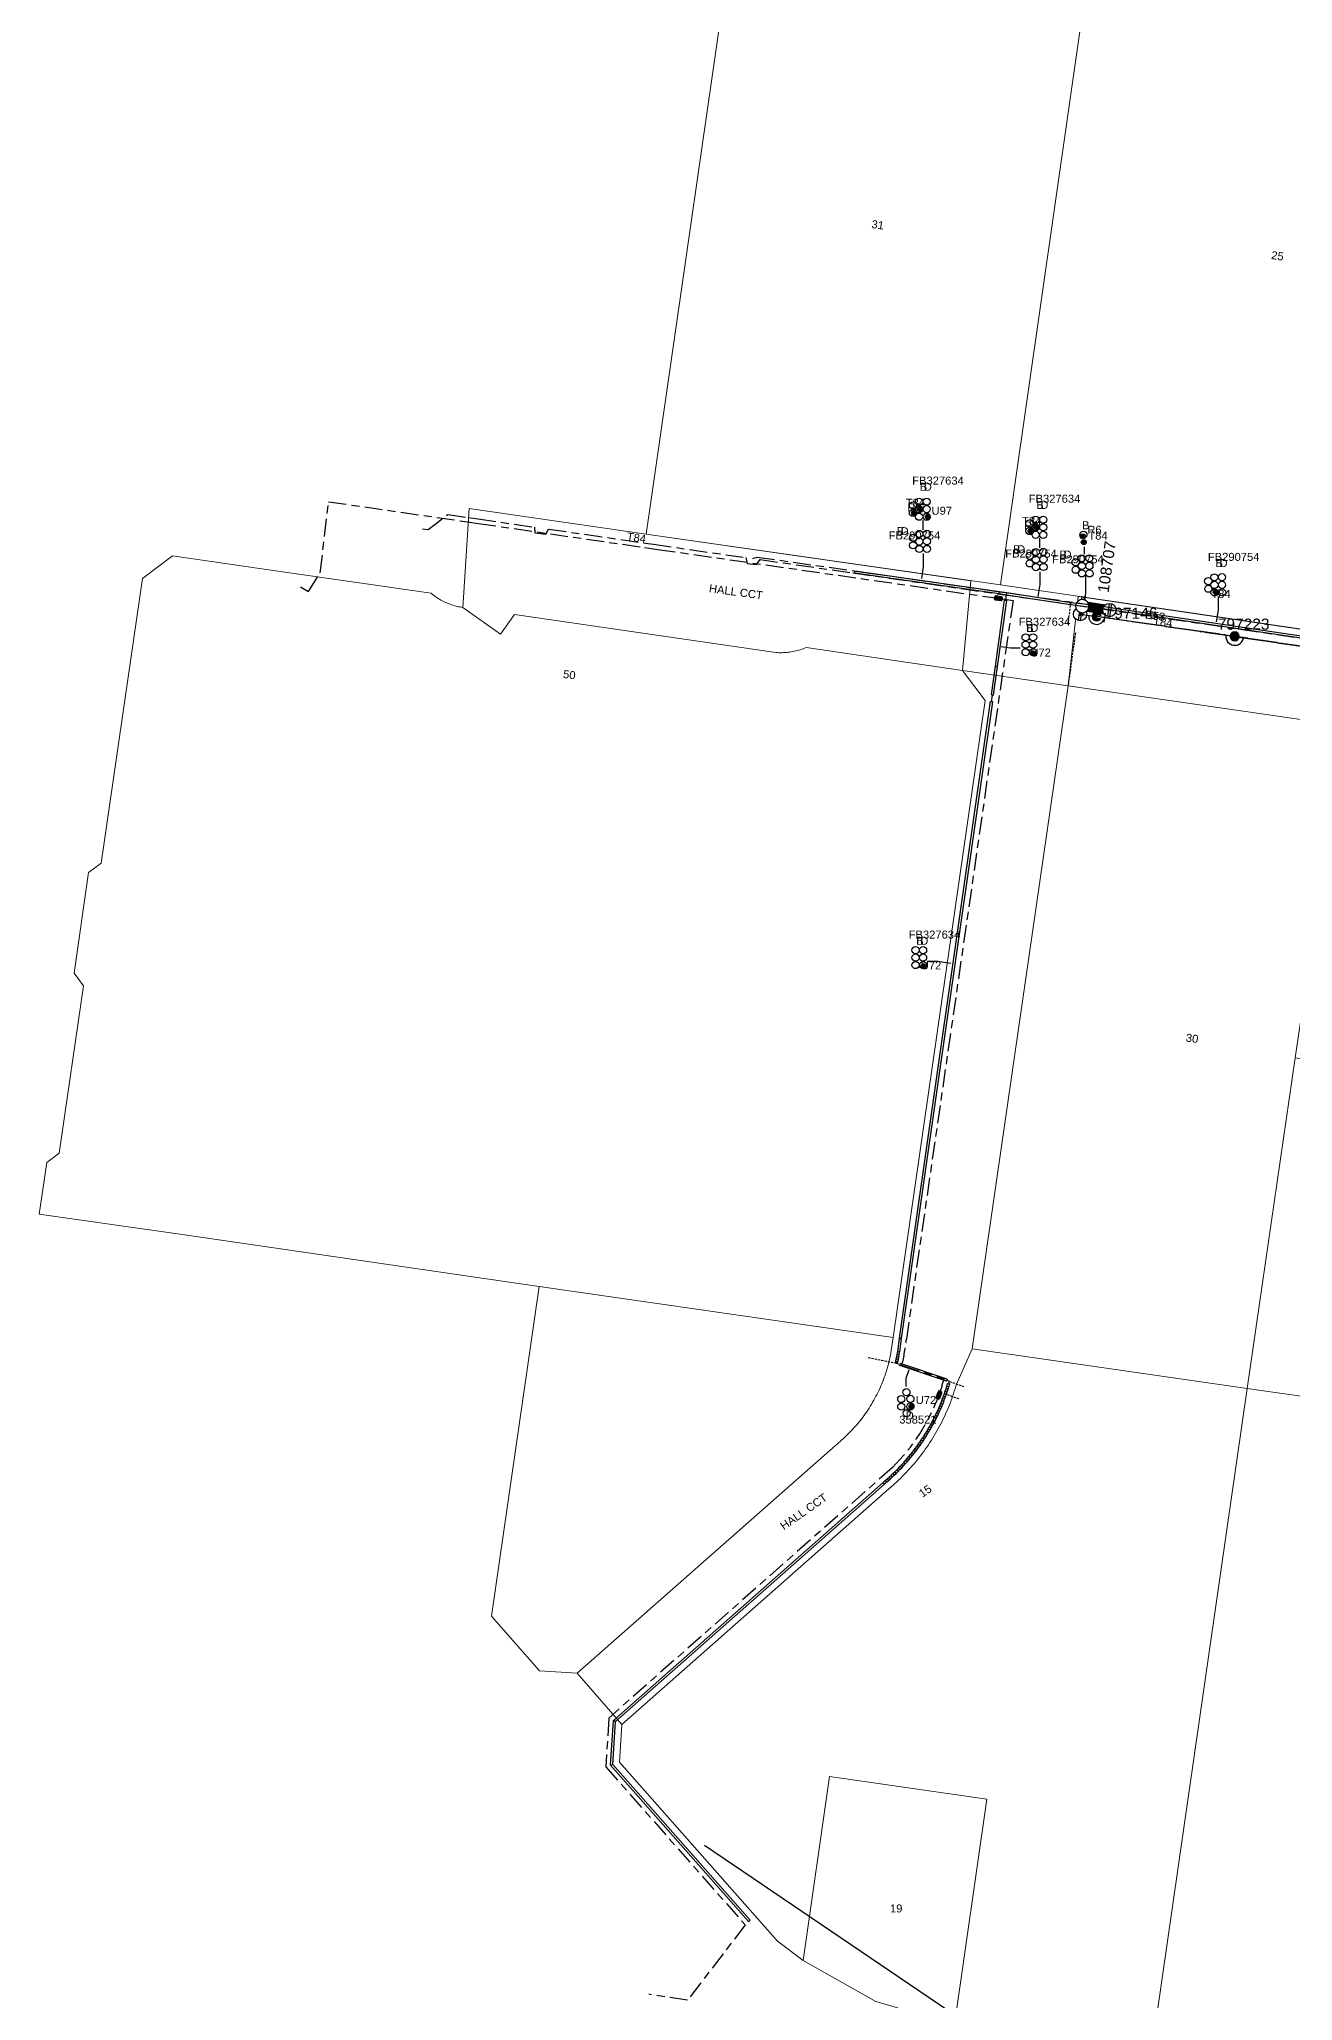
# Model space of a CAD drawing. Header units: metres. Extents: x 300929 to 302396, y 6244220 to 6246836.
# Drawn here: x 301010.7 to 301292.7, y 6244573.6 to 6245014.8 of the extents above; entities that cross this region are included whole.
import ezdxf
from ezdxf.enums import TextEntityAlignment as Align

# ---------------------------------------------------------------- set-up
doc = ezdxf.new("R2010")
doc.units = ezdxf.units.M
for name, pattern in [('Cable Exist OH', [1, 1, 0]), ('Cable Exist UG', [8.2, 4, -1.2, 1.8, -1.2]), ('Dash', [5, 3, -2]), ('DASHED', [0.75, 0.5, -0.25])]:
    doc.linetypes.add(name, pattern=pattern)
doc.layers.get('0').update_dxf_attribs({"color": 6})
for name, color, linetype, lineweight in [('Cadastre Developer_SP_EXT', 7, 'Continuous', 5), ('Cadastre Land Parcels_SP_EXT', 7, 'Continuous', 5), ('Cadastre Roads_SP_EXT', 7, 'Continuous', 5)]:
    doc.layers.add(name, color=color, linetype=linetype, lineweight=lineweight)
for name, color, linetype in [('Duct_SP_EXT', 7, 'Continuous'), ('Equip_HV_EXT', 7, 'Continuous'), ('Equip_LV_EXT', 7, 'Continuous'), ('Mains_HV_EXT', 7, 'Continuous'), ('Mains_LV_EXT', 7, 'Continuous'), ('Mains_SL_EXT', 7, 'Continuous'), ('Services_SP_EXT', 7, 'Continuous'), ('SupportsOH_SP_TR_HV_LV_SL_EXT', 7, 'Continuous'), ('SupportsUG_SP_LV_EXT', 7, 'Continuous'), ('Trench_SP_EXT', 7, 'Continuous')]:
    doc.layers.add(name, color=color, linetype=linetype)
doc.layers.add('UNKNOWN_FEATURES', color=1, linetype='DASHED', plot=False)
doc.styles.add('iecARIAL', font='arial.ttf', dxfattribs={"height": 2})
doc.styles.add('POLE_LABEL', font='arial.ttf')
doc.styles.get("Standard").update_dxf_attribs({"font": 'arial.ttf'})

# ---------------------------------------------------------------- blocks, each defined once
blk = doc.blocks.new('PILLAR_EXT')
blk.add_hatch(color=256).paths.add_polyline_path([(-2.475, 0.99), (-2.475, -0.99), (2.475, -0.99), (2.475, 0.99)])
blk.add_lwpolyline([(-2.475, -0.99), (2.475, -0.99), (2.475, 0.99), (-2.475, 0.99)], close=True)
at = {"style": 'iecARIAL', "flags": 8}
blk.add_attdef('ASSET_NUM', (1.5, 3.5), '', height=2.5, dxfattribs=at)
for tag, p, flags in [('OWNED_BY', (0, -0.2), 9), ('STATE', (0, -0.4), 9), ('SUPPORT_TYPE', (0, -0.6), 9), ('STREETNAME', (0, -1.8), 9), ('SUBURB', (0, -2), 1), ('USAGE', (0, -0.8), 9), ('LEGEND', (0, -1), 9), ('LOCATION', (0, -1.2), 9), ('NOTES', (0, -1.4), 9), ('PARENT', (0, -1.6), 9)]:
    blk.add_attdef(tag, p, '', height=0.2, dxfattribs=dict(flags=flags))
blk = doc.blocks.new('DUCT_EXT')
blk.add_circle((0, 0.8), 0.8)
at = {"flags": 1}
blk.add_attdef('Z', (0, 0), '', height=0.2, dxfattribs=at)
at = {"flags": 9}
for tag, p in [('DUCT_CODE', (0, 0)), ('XSECT_TYPE', (0, -0.2)), ('STATE', (0, -0.6)), ('FB_REFERENCE', (0, -0.4)), ('NOTES', (0, -0.8))]:
    blk.add_attdef(tag, text='', height=0.2, dxfattribs=at).set_placement(p, align=Align.MIDDLE_LEFT)
blk = doc.blocks.new('POLE_EXT')
blk.add_hatch(color=256).paths.add_polyline_path([(-1, 0, 1), (1, 0, 1)])
blk.add_lwpolyline([(-1, 0, 1), (1, 0, 1)], format="xyb", close=True)
for tag, height, flags, p in [('pNumber', 2.5, 8, (-17.84, 2.07)), ('OWNED_BY', 0.2, 9, (1.35, -0.4)), ('SPECIAL_USE', 0.2, 9, (1.35, -0.8)), ('STATE', 0.2, 9, (1.35, -1)), ('cLV', 0.2, 9, (1.35, -1.4)), ('hDepth', 0.2, 9, (1.35, -1.6)), ('hDia', 0.2, 9, (1.35, -1.8)), ('cHV', 0.2, 9, (1.35, -2)), ('cLinedev', 0.2, 9, (1.35, -3.4)), ('pExisting', 0.2, 9, (1.35, -3.8)), ('pFooting', 0.2, 9, (1.35, -4.4)), ('PARENT', 0.2, 9, (1.35, -0.6)), ('USAGE', 0.2, 9, (1.35, -1.2)), ('LBRACKET', 0.2, 9, (1.35, -2.2)), ('LExisting', 0.2, 9, (1.35, -2.4)), ('LANTNUMBER', 0.2, 9, (1.35, -2.6)), ('LOther', 0.2, 9, (1.35, -2.8)), ('LRemove', 0.2, 9, (1.35, -3)), ('LEGEND', 0.2, 9, (1.35, -3.2)), ('LOCATION', 0.2, 9, (1.35, -3.6)), ('PFNUMBER', 0.2, 9, (1.35, -4)), ('NEWPFNUMBER', 0.2, 9, (1.35, -4.2)), ('pNew', 0.2, 9, (1.35, -4.6)), ('pRelocate', 0.2, 9, (1.35, -5)), ('pRemove', 0.2, 9, (1.35, -5.2)), ('pReplace', 0.2, 9, (1.35, -5.4)), ('pStay', 0.2, 9, (1.35, -5.6)), ('pType', 0.2, 9, (1.35, -5.8)), ('cspan', 0.2, 9, (1.35, -6)), ('STREETNAME', 0.2, 9, (1.35, -6.2)), ('SUBURB', 0.2, 9, (1.35, -6.4)), ('OPERATED_BY', 0.2, 9, (1.36, -7.01)), ('NOTES', 0.2, 9, (1.35, -6.6)), ('MAINTAINED_BY', 0.2, 9, (1.36, -6.81))]:
    blk.add_attdef(tag, text='', height=height, dxfattribs=dict(flags=flags)).set_placement(p, align=Align.MIDDLE_LEFT)
at = {"style": 'POLE_LABEL'}
for tag, height, flags, p in [('STRUCTURE_PLANT_NUMBER', 0.2, 9, (1.35, 0.03)), ('ASSET_NUM', 2.5, 8, (2, 2)), ('STREET_CODE', 0.2, 9, (1.35, -0.2))]:
    blk.add_attdef(tag, text='', height=height, dxfattribs=dict(at, flags=flags)).set_placement(p, align=Align.MIDDLE_LEFT)
at = {"flags": 1}
blk.add_attdef('Z', (1.35, -7.33), '', height=0.2, dxfattribs=at)
blk = doc.blocks.new('HV_STJ_EXT')
h = blk.add_hatch(color=256)
edge = h.paths.add_edge_path()
edge.add_ellipse((-0.59, 0.13), major_axis=(0.226, 0.226), ratio=1, start_angle=45, end_angle=135)
edge.add_line((-0.91, 0.13), (-0.91, -0.13))
edge.add_ellipse((-0.59, -0.13), major_axis=(0.226, 0.226), ratio=1, start_angle=135, end_angle=225)
edge.add_line((-0.59, -0.45), (0.59, -0.45))
edge.add_ellipse((0.59, -0.13), major_axis=(-0.226, 0.226), ratio=1, start_angle=135, end_angle=225)
edge.add_line((0.91, -0.13), (0.91, 0.13))
edge.add_ellipse((0.59, 0.13), major_axis=(-0.226, 0.226), ratio=1, start_angle=225, end_angle=315)
edge.add_line((0.59, 0.45), (-0.59, 0.45))
blk.add_lwpolyline([(-0.91, 0.13), (-0.91, -0.13, 0.414214), (-0.59, -0.45), (0.59, -0.45, 0.414214), (0.91, -0.13), (0.91, 0.13, 0.414214), (0.59, 0.45), (-0.59, 0.45, 0.414214)], format="xyb", close=True)
for tag, flags, p in [('ORIENTATION', 9, (1.5, 0)), ('Z', 1, (1.5, -0.8)), ('USAGE', 9, (1.5, -0.2)), ('LEGEND', 9, (1.5, -0.4)), ('NOTES', 9, (1.5, -0.6))]:
    blk.add_attdef(tag, text='', height=0.2, dxfattribs=dict(flags=flags)).set_placement(p, align=Align.MIDDLE_LEFT)
blk = doc.blocks.new('LV_UG_LINKS_CLOSED_EXT')
blk.add_wipeout([(-1.06, 1.06), (-1.18, 0.92), (-1.29, 0.76), (-1.37, 0.59), (-1.43, 0.42), (-1.48, 0.23), (-1.49, 0.05), (-1.49, -0.14), (-1.46, -0.33), (-1.41, -0.51), (-1.33, -0.68), (-1.24, -0.84), (-1.12, -0.99), (-0.99, -1.12), (-0.84, -1.24), (-0.68, -1.33), (-0.51, -1.41), (-0.33, -1.46), (-0.14, -1.49), (0.05, -1.49), (0.23, -1.48), (0.42, -1.43), (0.59, -1.37), (0.76, -1.29), (0.92, -1.18), (1.06, -1.06), (1.18, -0.92), (1.29, -0.76), (1.37, -0.59), (1.43, -0.42), (1.48, -0.23), (1.49, -0.05), (1.49, 0.14), (1.46, 0.33), (1.41, 0.51), (1.33, 0.68), (1.24, 0.84), (1.12, 0.99), (0.99, 1.12), (0.84, 1.24), (0.68, 1.33), (0.51, 1.41), (0.33, 1.46), (0.14, 1.49), (-0.05, 1.49), (-0.23, 1.48), (-0.42, 1.43), (-0.59, 1.37), (-0.76, 1.29), (-0.92, 1.18)])
for p, q in [((-0.25, -1.48), (-0.25, 1.48)), ((0.25, -1.48), (0.25, 1.48))]:
    blk.add_line(p, q)
blk.add_circle((0, 0), 1.5)
at = {"flags": 9}
for tag, p in [('ACTUAL_STATUS', (0, 0)), ('CONSTRUCTED_VOLTAGE', (0, -0.2)), ('OPERATING_VOLTAGE', (0, -0.6)), ('ORIENTATION', (0, -0.8)), ('STATE', (0, -1)), ('SWITCH_TYPE', (0, -1.2)), ('NO_PHASES', (0, -0.4)), ('USAGE', (0, -1.4)), ('NOTES', (0, -1.6))]:
    blk.add_attdef(tag, text='', height=0.2, dxfattribs=at).set_placement(p, align=Align.MIDDLE_LEFT)
at = {"flags": 1}
blk.add_attdef('Z', (0, 0), '', height=0.2, dxfattribs=at)
blk = doc.blocks.new('LV_UG_LINKS_OPEN_EXT')
for p, q in [((-0.25, 1.47), (-0.25, 2.22)), ((0.25, 1.47), (0.25, 2.22)), ((-0.25, -1.47), (-0.25, -2.22)), ((0.25, -1.47), (0.25, -2.22))]:
    blk.add_line(p, q)
at = {"flags": 9}
for tag, p in [('ACTUAL_STATUS', (0, 0)), ('CONSTRUCTED_VOLTAGE', (0, -0.2)), ('OPERATING_VOLTAGE', (0, -0.6)), ('ORIENTATION', (0, -0.8)), ('STATE', (0, -1)), ('SWITCH_TYPE', (0, -1.2)), ('NO_PHASES', (0, -0.4)), ('USAGE', (0, -1.4)), ('NOTES', (0, -1.6))]:
    blk.add_attdef(tag, text='', height=0.2, dxfattribs=at).set_placement(p, align=Align.MIDDLE_LEFT)
at = {"flags": 1}
blk.add_attdef('Z', (0, 0), '', height=0.2, dxfattribs=at)
blk.add_wipeout([(-0.25, 1.47), (-0.43, 1.43), (-0.61, 1.36), (-0.77, 1.28), (-0.93, 1.17), (-1.07, 1.05), (-1.19, 0.9), (-1.29, 0.75), (-1.38, 0.58), (-1.44, 0.4), (-1.48, 0.22), (-1.49, 0.03), (-1.49, -0.16), (-1.45, -0.34), (-1.4, -0.52), (-1.32, -0.69), (-1.23, -0.85), (-1.11, -1), (-0.98, -1.13), (-0.83, -1.24), (-0.66, -1.34), (-0.49, -1.41), (-0.31, -1.46), (-0.13, -1.49), (0.06, -1.49), (0.25, -1.47), (0.43, -1.43), (0.61, -1.36), (0.77, -1.28), (0.93, -1.17), (1.07, -1.05), (1.19, -0.9), (1.29, -0.75), (1.38, -0.58), (1.44, -0.4), (1.48, -0.22), (1.49, -0.03), (1.49, 0.16), (1.45, 0.34), (1.4, 0.52), (1.32, 0.69), (1.23, 0.85), (1.11, 1), (0.98, 1.13), (0.83, 1.24), (0.66, 1.34), (0.49, 1.41), (0.31, 1.46), (0.13, 1.49), (-0.06, 1.49)])
blk.add_lwpolyline([(0, -1.49, 1), (0, 1.49, 1)], format="xyb", close=True)
blk = doc.blocks.new('End Shackle_EXT')
blk.add_wipeout([(0, 0.25), (1.81, 0.25), (1.82, -0.25), (0, -0.25)])
blk.add_line((1.81, -1), (1.81, 1))
at = {"flags": 1}
blk.add_attdef('Z', (0, 0), '', height=0.2, dxfattribs=at)
at = {"flags": 9}
for tag, p in [('CONNECTOR_TYPE', (0, 0)), ('CONSTRUCTED_VOLTAGE', (0, -0.2)), ('OPERATING_VOLTAGE', (0, -0.6)), ('ORIENTATION', (0, -0.8)), ('OWNED_BY', (0, -1)), ('STATE', (0, -1.2)), ('NO_PHASES', (0, -0.4)), ('USAGE', (0, -1.4)), ('NOTES', (0, -1.6))]:
    blk.add_attdef(tag, text='', height=0.2, dxfattribs=at).set_placement(p, align=Align.MIDDLE_LEFT)
blk = doc.blocks.new('CABLE_LARGE_EXT')
h = blk.add_hatch(color=256)
edge = h.paths.add_edge_path()
edge.add_arc((0, 0.55), 0.55, 0, 360)
blk.add_circle((0, 0.55), 0.55)
at = {"flags": 1}
blk.add_attdef('Z', (0, 0), '', height=0.2, dxfattribs=at)
at = {"flags": 9}
for tag, p in [('COND_CODE', (0, 0)), ('STATE', (0, -0.4)), ('XSECT_SIZE', (0, -0.6)), ('FB_REFERENCE', (0, -0.2)), ('NOTES', (0, -0.8))]:
    blk.add_attdef(tag, text='', height=0.2, dxfattribs=at).set_placement(p, align=Align.MIDDLE_LEFT)

msp = doc.modelspace()

# ---------------------------------------------------------------- linework, layer by layer
at = {"layer": 'Cadastre Developer_SP_EXT', "linetype": 'Dash'}
msp.add_lwpolyline([(301280.13, 6245114.03, -0.030606), (301372.44, 6244911.89)], format="xyb", dxfattribs=at)
at = {"layer": 'Cadastre Land Parcels_SP_EXT', "linetype": 'Continuous'}
for points in [[(301248.31, 6245041.18), (301168.73, 6245052.71), (301147.24, 6244903.45), (301226.89, 6244892.05), (301248.31, 6245041.18)], [(301317.19, 6244954.99), (301322.34, 6244990.8), (301305.16, 6245032.93), (301248.31, 6245041.18), (301226.89, 6244892.05), (301306.45, 6244880.35), (301317.19, 6244954.99)], [(301106, 6244887), (301105.67, 6244887.05), (301105.34, 6244887.1), (301105.02, 6244887.16), (301104.7, 6244887.23), (301104.37, 6244887.31), (301104.05, 6244887.4), (301103.74, 6244887.49), (301103.42, 6244887.59), (301103.11, 6244887.7), (301102.8, 6244887.81), (301102.49, 6244887.94), (301102.19, 6244888.07), (301101.89, 6244888.21), (301101.59, 6244888.35), (301101.3, 6244888.5), (301101.01, 6244888.66), (301100.73, 6244888.83), (301100.44, 6244889), (301100.17, 6244889.18), (301099.89, 6244889.37), (301099.63, 6244889.56), (301099.36, 6244889.76), (301099.1, 6244889.97), (301098.85, 6244890.18), (301064.86, 6244895.11), (301040.66, 6244898.61), (301033.87, 6244893.53), (301024.62, 6244829.52), (301021.79, 6244827.41), (301018.51, 6244804.73), (301020.63, 6244801.9), (301015.19, 6244764.3), (301012.36, 6244762.18), (301010.68, 6244750.51), (301043.36, 6244745.89), (301123.1, 6244734.3), (301202.75, 6244722.8), (301223.45, 6244866.04), (301218.37, 6244872.84), (301183.17, 6244877.95), (301182.85, 6244877.82), (301182.53, 6244877.7), (301182.2, 6244877.59), (301181.87, 6244877.48), (301181.53, 6244877.38), (301181.2, 6244877.29), (301180.86, 6244877.21), (301180.52, 6244877.14), (301180.18, 6244877.07), (301179.84, 6244877.01), (301179.5, 6244876.96), (301179.15, 6244876.92), (301178.81, 6244876.88), (301178.46, 6244876.85), (301178.12, 6244876.83), (301177.77, 6244876.82), (301177.43, 6244876.82), (301177.08, 6244876.82), (301176.73, 6244876.83), (301176.39, 6244876.85), (301117.6, 6244885.38), (301114.45, 6244880.97), (301106, 6244887)], [(301220.57, 6244720.24), (301282.41, 6244711.31), (301293.21, 6244785.69), (301304.3, 6244860.35), (301242.1, 6244869.38), (301220.57, 6244720.24)], [(301405.81, 6244693.79), (301437.43, 6244764.96), (301293.21, 6244785.69), (301282.41, 6244711.31), (301405.81, 6244693.79)], [(301191.69, 6244700.19), (301192.07, 6244700.54), (301192.44, 6244700.9), (301192.81, 6244701.27), (301193.17, 6244701.64), (301193.53, 6244702.01), (301193.88, 6244702.39), (301194.22, 6244702.78), (301194.56, 6244703.17), (301194.9, 6244703.56), (301195.23, 6244703.97), (301195.55, 6244704.37), (301195.86, 6244704.78), (301196.17, 6244705.2), (301196.47, 6244705.62), (301196.77, 6244706.04), (301197.06, 6244706.47), (301197.34, 6244706.9), (301197.62, 6244707.34), (301197.89, 6244707.78), (301198.15, 6244708.23), (301198.41, 6244708.68), (301198.66, 6244709.13), (301198.9, 6244709.59), (301199.14, 6244710.05), (301199.37, 6244710.52), (301199.59, 6244710.98), (301199.81, 6244711.46), (301200.01, 6244711.93), (301200.21, 6244712.41), (301200.41, 6244712.89), (301200.59, 6244713.37), (301200.77, 6244713.86), (301200.94, 6244714.35), (301201.11, 6244714.84), (301201.26, 6244715.33), (301201.41, 6244715.83), (301201.55, 6244716.33), (301201.68, 6244716.83), (301201.81, 6244717.33), (301201.93, 6244717.83), (301202.04, 6244718.34), (301202.14, 6244718.85), (301202.24, 6244719.35), (301202.33, 6244719.87), (301202.75, 6244722.8), (301123.1, 6244734.3), (301112.39, 6244660.11), (301123.23, 6244647.82), (301131.69, 6244647.29), (301191.69, 6244700.19)], [(301365.35, 6244623.15), (301393.24, 6244665.07), (301405.81, 6244693.79), (301282.41, 6244711.31), (301260.85, 6244562.09), (301311.59, 6244554.74), (301323.37, 6244560.02), (301365.35, 6244623.15)], [(301182.53, 6244582.73), (301198.85, 6244573.51), (301216.55, 6244568.28), (301223.84, 6244618.95), (301188.46, 6244624.07), (301182.53, 6244582.73)]]:
    msp.add_lwpolyline(points, close=True, dxfattribs=at)
msp.add_lwpolyline([(301260.85, 6244562.09), (301282.41, 6244711.31), (301282.41, 6244711.31), (301220.57, 6244720.24), (301217.05, 6244712.46), (301216.88, 6244711.87), (301216.7, 6244711.29), (301216.52, 6244710.71), (301216.33, 6244710.13), (301216.13, 6244709.55), (301215.93, 6244708.98), (301215.72, 6244708.41), (301215.5, 6244707.84), (301215.27, 6244707.27), (301215.04, 6244706.71), (301214.8, 6244706.15), (301214.55, 6244705.59), (301214.29, 6244705.04), (301214.03, 6244704.49), (301213.76, 6244703.94), (301213.49, 6244703.4), (301213.2, 6244702.86), (301212.91, 6244702.33), (301212.62, 6244701.79), (301212.31, 6244701.27), (301212, 6244700.74), (301211.69, 6244700.22), (301211.36, 6244699.71), (301211.03, 6244699.19), (301210.7, 6244698.69), (301210.35, 6244698.18), (301210, 6244697.68), (301209.65, 6244697.19), (301209.28, 6244696.7), (301208.92, 6244696.21), (301208.54, 6244695.73), (301208.16, 6244695.26), (301207.77, 6244694.79), (301207.38, 6244694.32), (301206.98, 6244693.86), (301206.58, 6244693.41), (301206.17, 6244692.96), (301205.75, 6244692.51), (301205.33, 6244692.07), (301204.9, 6244691.64), (301204.47, 6244691.21), (301204.03, 6244690.79), (301203.59, 6244690.37), (301203.14, 6244689.96), (301202.68, 6244689.55), (301202.22, 6244689.15), (301201.76, 6244688.76), (301141.72, 6244635.79), (301141.19, 6244627.31), (301176.71, 6244587.04), (301182.53, 6244582.73), (301188.46, 6244624.07), (301223.84, 6244618.95), (301216.55, 6244568.28)], dxfattribs=at)
at = {"layer": 'Cadastre Roads_SP_EXT', "linetype": 'Continuous'}
for points in [[(301220.22, 6244893.01), (301147.24, 6244903.45), (301107.42, 6244909.21), (301106.14, 6244889.22), (301106, 6244887), (301114.45, 6244880.97), (301117.6, 6244885.38), (301176.39, 6244876.85), (301176.73, 6244876.83), (301177.08, 6244876.82), (301177.43, 6244876.82), (301177.77, 6244876.82), (301178.12, 6244876.83), (301178.46, 6244876.85), (301178.81, 6244876.88), (301179.15, 6244876.92), (301179.5, 6244876.96), (301179.84, 6244877.01), (301180.18, 6244877.07), (301180.52, 6244877.14), (301180.86, 6244877.21), (301181.2, 6244877.29), (301181.53, 6244877.38), (301181.87, 6244877.48), (301182.2, 6244877.59), (301182.53, 6244877.7), (301182.85, 6244877.82), (301183.17, 6244877.95), (301218.37, 6244872.84), (301220.22, 6244893.01)], [(301373.65, 6244870.6), (301306.45, 6244880.34), (301244.41, 6244889.47), (301242.1, 6244869.38), (301304.29, 6244860.35), (301385.73, 6244848.53), (301373.65, 6244870.6)], [(301201.76, 6244688.76), (301202.22, 6244689.15), (301202.68, 6244689.55), (301203.14, 6244689.96), (301203.59, 6244690.37), (301204.03, 6244690.79), (301204.47, 6244691.21), (301204.9, 6244691.64), (301205.33, 6244692.07), (301205.75, 6244692.51), (301206.17, 6244692.96), (301206.58, 6244693.41), (301206.98, 6244693.86), (301207.38, 6244694.32), (301207.77, 6244694.79), (301208.16, 6244695.26), (301208.54, 6244695.73), (301208.92, 6244696.21), (301209.28, 6244696.7), (301209.65, 6244697.19), (301210, 6244697.68), (301210.35, 6244698.18), (301210.7, 6244698.69), (301211.03, 6244699.19), (301211.36, 6244699.71), (301211.69, 6244700.22), (301212, 6244700.74), (301212.31, 6244701.27), (301212.62, 6244701.79), (301212.91, 6244702.33), (301213.2, 6244702.86), (301213.49, 6244703.4), (301213.76, 6244703.94), (301214.03, 6244704.49), (301214.29, 6244705.04), (301214.55, 6244705.59), (301214.8, 6244706.15), (301215.04, 6244706.71), (301215.27, 6244707.27), (301215.5, 6244707.84), (301215.72, 6244708.41), (301215.93, 6244708.98), (301216.13, 6244709.55), (301216.33, 6244710.13), (301216.52, 6244710.71), (301216.7, 6244711.29), (301216.88, 6244711.87), (301217.05, 6244712.46), (301220.57, 6244720.24), (301242.1, 6244869.38), (301218.37, 6244872.84), (301223.45, 6244866.04), (301202.75, 6244722.8), (301202.33, 6244719.87), (301202.24, 6244719.35), (301202.14, 6244718.85), (301202.04, 6244718.34), (301201.93, 6244717.83), (301201.81, 6244717.33), (301201.68, 6244716.83), (301201.55, 6244716.33), (301201.41, 6244715.83), (301201.26, 6244715.33), (301201.11, 6244714.84), (301200.94, 6244714.35), (301200.77, 6244713.86), (301200.59, 6244713.37), (301200.41, 6244712.89), (301200.21, 6244712.41), (301200.01, 6244711.93), (301199.81, 6244711.46), (301199.59, 6244710.98), (301199.37, 6244710.52), (301199.14, 6244710.05), (301198.9, 6244709.59), (301198.66, 6244709.13), (301198.41, 6244708.68), (301198.15, 6244708.23), (301197.89, 6244707.78), (301197.62, 6244707.34), (301197.34, 6244706.9), (301197.06, 6244706.47), (301196.77, 6244706.04), (301196.47, 6244705.62), (301196.17, 6244705.2), (301195.86, 6244704.78), (301195.55, 6244704.37), (301195.23, 6244703.97), (301194.9, 6244703.56), (301194.56, 6244703.17), (301194.22, 6244702.78), (301193.88, 6244702.39), (301193.53, 6244702.01), (301193.17, 6244701.64), (301192.81, 6244701.27), (301192.44, 6244700.9), (301192.07, 6244700.54), (301191.69, 6244700.19), (301131.69, 6244647.29), (301141.72, 6244635.79), (301201.76, 6244688.76)]]:
    msp.add_lwpolyline(points, close=True, dxfattribs=at)
at = {"layer": 'Duct_SP_EXT'}
for p, q in [((301194.1, 6244894.76), (301194.14, 6244895)), ((301194.1, 6244894.76), (301226.59, 6244890.1)), ((301194.17, 6244895.24), (301194.14, 6244895)), ((301194.17, 6244895.24), (301226.66, 6244890.57)), ((301225.77, 6244873.78), (301227.84, 6244888.65)), ((301226.25, 6244873.71), (301228.32, 6244888.58)), ((301226.59, 6244890.1), (301226.63, 6244890.34)), ((301226.59, 6244890.1), (301228.25, 6244889.85)), ((301226.66, 6244890.57), (301226.63, 6244890.34)), ((301226.66, 6244890.57), (301228.32, 6244890.32)), ((301227.84, 6244888.65), (301228.08, 6244888.61)), ((301228.32, 6244888.58), (301228.08, 6244888.61)), ((301228.25, 6244889.85), (301228.29, 6244890.09)), ((301228.25, 6244889.85), (301228.29, 6244890.09)), ((301228.32, 6244890.32), (301228.29, 6244890.09)), ((301228.32, 6244890.32), (301228.29, 6244890.09)), ((301224.88, 6244867.33), (301225.77, 6244873.78)), ((301225.35, 6244867.26), (301226.25, 6244873.71)), ((301225.77, 6244873.78), (301226.01, 6244873.74)), ((301226.25, 6244873.71), (301226.01, 6244873.74)), ((301204.2, 6244722.66), (301224.69, 6244865.82)), ((301204.67, 6244722.59), (301225.17, 6244865.76)), ((301224.69, 6244865.82), (301224.93, 6244865.79)), ((301224.88, 6244867.33), (301225.12, 6244867.29)), ((301225.17, 6244865.76), (301224.93, 6244865.79)), ((301225.35, 6244867.26), (301225.12, 6244867.29)), ((301203.68, 6244719.05), (301203.78, 6244719.64)), ((301203.78, 6244719.64), (301204.2, 6244722.62)), ((301203.78, 6244719.64), (301204.02, 6244719.6)), ((301204.26, 6244719.56), (301204.02, 6244719.6)), ((301204.2, 6244722.66), (301204.44, 6244722.63)), ((301204.2, 6244722.62), (301204.43, 6244722.58)), ((301204.26, 6244719.56), (301204.67, 6244722.55)), ((301204.67, 6244722.55), (301204.43, 6244722.58)), ((301204.67, 6244722.59), (301204.44, 6244722.63)), ((301203.28, 6244717.16), (301203.36, 6244717.46)), ((301203.28, 6244717.16), (301203.52, 6244717.1)), ((301203.36, 6244717.46), (301203.47, 6244717.99)), ((301203.36, 6244717.46), (301203.59, 6244717.41)), ((301203.47, 6244717.99), (301203.58, 6244718.52)), ((301203.47, 6244717.99), (301203.71, 6244717.94)), ((301203.75, 6244717.05), (301203.52, 6244717.1)), ((301203.58, 6244718.52), (301203.68, 6244719.05)), ((301203.58, 6244718.52), (301203.81, 6244718.47)), ((301203.82, 6244717.35), (301203.59, 6244717.41)), ((301203.68, 6244719.05), (301203.92, 6244719)), ((301203.94, 6244717.89), (301203.71, 6244717.94)), ((301203.75, 6244717.05), (301203.82, 6244717.35)), ((301204.05, 6244718.42), (301203.81, 6244718.47)), ((301203.82, 6244717.35), (301203.94, 6244717.89)), ((301204.15, 6244718.96), (301203.92, 6244719)), ((301203.94, 6244717.89), (301204.05, 6244718.42)), ((301204.05, 6244718.42), (301204.15, 6244718.96)), ((301204.15, 6244718.96), (301204.26, 6244719.56)), ((301204.27, 6244716.53), (301204.34, 6244716.76)), ((301214.79, 6244712.98), (301204.27, 6244716.53)), ((301204.42, 6244716.99), (301204.34, 6244716.76)), ((301214.94, 6244713.43), (301204.42, 6244716.99)), ((301214.49, 6244710.74), (301214.67, 6244711.3)), ((301214.67, 6244711.3), (301214.85, 6244711.86)), ((301214.67, 6244711.3), (301214.9, 6244711.23)), ((301214.79, 6244712.98), (301214.87, 6244713.2)), ((301214.85, 6244711.86), (301215.02, 6244712.43)), ((301214.85, 6244711.86), (301215.08, 6244711.79)), ((301214.94, 6244713.43), (301214.87, 6244713.2)), ((301215.13, 6244711.15), (301214.9, 6244711.23)), ((301214.95, 6244710.59), (301215.13, 6244711.15)), ((301215.02, 6244712.43), (301215.25, 6244712.36)), ((301215.31, 6244711.72), (301215.08, 6244711.79)), ((301215.13, 6244711.15), (301215.31, 6244711.72)), ((301215.48, 6244712.29), (301215.25, 6244712.36)), ((301215.31, 6244711.72), (301215.48, 6244712.29)), ((301212.54, 6244705.86), (301212.78, 6244706.4)), ((301212.78, 6244706.4), (301213.02, 6244706.93)), ((301212.78, 6244706.4), (301213, 6244706.3)), ((301213.02, 6244706.93), (301213.25, 6244707.47)), ((301213.02, 6244706.93), (301213.24, 6244706.83)), ((301213.22, 6244706.2), (301213.46, 6244706.74)), ((301213.46, 6244706.74), (301213.24, 6244706.83)), ((301213.25, 6244707.47), (301213.48, 6244708.01)), ((301213.25, 6244707.47), (301213.47, 6244707.37)), ((301213.46, 6244706.74), (301213.69, 6244707.28)), ((301213.69, 6244707.28), (301213.47, 6244707.37)), ((301213.48, 6244708.01), (301213.69, 6244708.55)), ((301213.48, 6244708.01), (301213.7, 6244707.92)), ((301213.69, 6244708.55), (301213.9, 6244709.09)), ((301213.69, 6244708.55), (301213.92, 6244708.46)), ((301213.69, 6244707.28), (301213.92, 6244707.82)), ((301213.92, 6244707.82), (301213.7, 6244707.92)), ((301213.9, 6244709.09), (301214.11, 6244709.64)), ((301213.9, 6244709.09), (301214.13, 6244709.01)), ((301214.14, 6244708.37), (301213.92, 6244708.46)), ((301213.92, 6244707.82), (301214.14, 6244708.37)), ((301214.11, 6244709.64), (301214.3, 6244710.19)), ((301214.11, 6244709.64), (301214.33, 6244709.56)), ((301214.35, 6244708.92), (301214.13, 6244709.01)), ((301214.14, 6244708.37), (301214.35, 6244708.92)), ((301214.3, 6244710.19), (301214.49, 6244710.74)), ((301214.3, 6244710.19), (301214.53, 6244710.11)), ((301214.56, 6244709.48), (301214.33, 6244709.56)), ((301214.35, 6244708.92), (301214.56, 6244709.48)), ((301214.49, 6244710.74), (301214.72, 6244710.67)), ((301214.76, 6244710.03), (301214.53, 6244710.11)), ((301214.56, 6244709.48), (301214.76, 6244710.03)), ((301214.95, 6244710.59), (301214.72, 6244710.67)), ((301214.76, 6244710.03), (301214.95, 6244710.59)), ((301210.34, 6244701.74), (301210.64, 6244702.24)), ((301210.64, 6244702.24), (301210.93, 6244702.75)), ((301210.64, 6244702.24), (301210.85, 6244702.12)), ((301210.75, 6244701.49), (301211.05, 6244702)), ((301211.05, 6244702), (301210.85, 6244702.12)), ((301210.93, 6244702.75), (301211.21, 6244703.26)), ((301210.93, 6244702.75), (301211.14, 6244702.63)), ((301211.05, 6244702), (301211.35, 6244702.51)), ((301211.35, 6244702.51), (301211.14, 6244702.63)), ((301211.21, 6244703.26), (301211.49, 6244703.77)), ((301211.21, 6244703.26), (301211.42, 6244703.15)), ((301211.35, 6244702.51), (301211.64, 6244703.03)), ((301211.64, 6244703.03), (301211.42, 6244703.15)), ((301211.49, 6244703.77), (301211.76, 6244704.29)), ((301211.49, 6244703.77), (301211.7, 6244703.66)), ((301211.64, 6244703.03), (301211.92, 6244703.55)), ((301211.92, 6244703.55), (301211.7, 6244703.66)), ((301211.76, 6244704.29), (301212.03, 6244704.81)), ((301211.76, 6244704.29), (301211.98, 6244704.18)), ((301211.92, 6244703.55), (301212.19, 6244704.07)), ((301212.19, 6244704.07), (301211.98, 6244704.18)), ((301212.03, 6244704.81), (301212.29, 6244705.34)), ((301212.03, 6244704.81), (301212.24, 6244704.71)), ((301212.19, 6244704.07), (301212.46, 6244704.6)), ((301212.46, 6244704.6), (301212.24, 6244704.71)), ((301212.29, 6244705.34), (301212.54, 6244705.86)), ((301212.29, 6244705.34), (301212.5, 6244705.23)), ((301212.46, 6244704.6), (301212.72, 6244705.13)), ((301212.72, 6244705.13), (301212.5, 6244705.23)), ((301212.54, 6244705.86), (301212.76, 6244705.76)), ((301212.72, 6244705.13), (301212.97, 6244705.66)), ((301212.97, 6244705.66), (301212.76, 6244705.76)), ((301212.97, 6244705.66), (301213.22, 6244706.2)), ((301213.22, 6244706.2), (301213, 6244706.3)), ((301207.38, 6244697.4), (301207.73, 6244697.86)), ((301207.73, 6244697.86), (301208.08, 6244698.33)), ((301207.73, 6244697.86), (301207.92, 6244697.72)), ((301207.76, 6244697.1), (301208.12, 6244697.58)), ((301208.12, 6244697.58), (301207.92, 6244697.72)), ((301208.08, 6244698.33), (301208.42, 6244698.81)), ((301208.08, 6244698.33), (301208.27, 6244698.19)), ((301208.12, 6244697.58), (301208.47, 6244698.05)), ((301208.47, 6244698.05), (301208.27, 6244698.19)), ((301208.42, 6244698.81), (301208.76, 6244699.29)), ((301208.42, 6244698.81), (301208.62, 6244698.67)), ((301208.47, 6244698.05), (301208.81, 6244698.53)), ((301208.81, 6244698.53), (301208.62, 6244698.67)), ((301208.76, 6244699.29), (301209.09, 6244699.77)), ((301208.76, 6244699.29), (301208.95, 6244699.15)), ((301208.81, 6244698.53), (301209.15, 6244699.01)), ((301209.15, 6244699.01), (301208.95, 6244699.15)), ((301209.09, 6244699.77), (301209.41, 6244700.26)), ((301209.09, 6244699.77), (301209.28, 6244699.63)), ((301209.15, 6244699.01), (301209.48, 6244699.5)), ((301209.48, 6244699.5), (301209.28, 6244699.63)), ((301209.41, 6244700.26), (301209.73, 6244700.75)), ((301209.41, 6244700.26), (301209.61, 6244700.13)), ((301209.48, 6244699.5), (301209.81, 6244699.99)), ((301209.81, 6244699.99), (301209.61, 6244700.13)), ((301209.73, 6244700.75), (301210.04, 6244701.24)), ((301209.73, 6244700.75), (301209.93, 6244700.62)), ((301209.81, 6244699.99), (301210.13, 6244700.49)), ((301210.13, 6244700.49), (301209.93, 6244700.62)), ((301210.04, 6244701.24), (301210.34, 6244701.74)), ((301210.04, 6244701.24), (301210.24, 6244701.12)), ((301210.13, 6244700.49), (301210.44, 6244700.99)), ((301210.44, 6244700.99), (301210.24, 6244701.12)), ((301210.34, 6244701.74), (301210.55, 6244701.62)), ((301210.44, 6244700.99), (301210.75, 6244701.49)), ((301210.75, 6244701.49), (301210.55, 6244701.62)), ((301203.53, 6244693.01), (301203.94, 6244693.42)), ((301203.94, 6244693.42), (301204.34, 6244693.85)), ((301203.94, 6244693.42), (301204.11, 6244693.26)), ((301204.28, 6244693.09), (301204.11, 6244693.26)), ((301204.28, 6244693.09), (301204.69, 6244693.52)), ((301204.34, 6244693.85), (301204.74, 6244694.27)), ((301204.34, 6244693.85), (301204.52, 6244693.68)), ((301204.69, 6244693.52), (301204.52, 6244693.68)), ((301204.69, 6244693.52), (301205.09, 6244693.95)), ((301204.74, 6244694.27), (301205.14, 6244694.71)), ((301204.74, 6244694.27), (301204.92, 6244694.11)), ((301205.09, 6244693.95), (301204.92, 6244694.11)), ((301205.09, 6244693.95), (301205.49, 6244694.38)), ((301205.14, 6244694.71), (301205.52, 6244695.14)), ((301205.14, 6244694.71), (301205.31, 6244694.54)), ((301205.49, 6244694.38), (301205.31, 6244694.54)), ((301205.49, 6244694.38), (301205.89, 6244694.83)), ((301205.52, 6244695.14), (301205.91, 6244695.58)), ((301205.52, 6244695.14), (301205.7, 6244694.98)), ((301205.89, 6244694.83), (301205.7, 6244694.98)), ((301205.89, 6244694.83), (301206.27, 6244695.27)), ((301205.91, 6244695.58), (301206.28, 6244696.03)), ((301205.91, 6244695.58), (301206.09, 6244695.43)), ((301206.27, 6244695.27), (301206.09, 6244695.43)), ((301206.27, 6244695.27), (301206.65, 6244695.72)), ((301206.28, 6244696.03), (301206.65, 6244696.48)), ((301206.28, 6244696.03), (301206.47, 6244695.88)), ((301206.65, 6244695.72), (301206.47, 6244695.88)), ((301206.65, 6244696.48), (301207.02, 6244696.94)), ((301206.65, 6244696.48), (301206.84, 6244696.33)), ((301206.65, 6244695.72), (301207.03, 6244696.18)), ((301207.03, 6244696.18), (301206.84, 6244696.33)), ((301207.02, 6244696.94), (301207.38, 6244697.4)), ((301207.02, 6244696.94), (301207.21, 6244696.79)), ((301207.03, 6244696.18), (301207.4, 6244696.64)), ((301207.4, 6244696.64), (301207.21, 6244696.79)), ((301207.38, 6244697.4), (301207.57, 6244697.25)), ((301207.4, 6244696.64), (301207.76, 6244697.1)), ((301207.76, 6244697.1), (301207.57, 6244697.25)), ((301139.83, 6244636.71), (301200.49, 6244690.23)), ((301140.3, 6244636.48), (301200.8, 6244689.86)), ((301200.49, 6244690.23), (301200.96, 6244690.62)), ((301200.49, 6244690.23), (301200.65, 6244690.04)), ((301200.8, 6244689.86), (301200.65, 6244690.04)), ((301200.8, 6244689.86), (301201.27, 6244690.26)), ((301200.96, 6244690.62), (301201.4, 6244691.01)), ((301200.96, 6244690.62), (301201.12, 6244690.44)), ((301201.27, 6244690.26), (301201.12, 6244690.44)), ((301201.27, 6244690.26), (301201.72, 6244690.65)), ((301201.4, 6244691.01), (301201.84, 6244691.4)), ((301201.4, 6244691.01), (301201.56, 6244690.83)), ((301201.72, 6244690.65), (301201.56, 6244690.83)), ((301201.72, 6244690.65), (301202.16, 6244691.04)), ((301201.84, 6244691.4), (301202.27, 6244691.79)), ((301201.84, 6244691.4), (301202, 6244691.22)), ((301202.16, 6244691.04), (301202, 6244691.22)), ((301202.16, 6244691.04), (301202.59, 6244691.44)), ((301202.27, 6244691.79), (301202.69, 6244692.19)), ((301202.27, 6244691.79), (301202.43, 6244691.62)), ((301202.59, 6244691.44), (301202.43, 6244691.62)), ((301202.59, 6244691.44), (301203.02, 6244691.84)), ((301202.69, 6244692.19), (301203.11, 6244692.6)), ((301202.69, 6244692.19), (301202.86, 6244692.02)), ((301203.02, 6244691.84), (301202.86, 6244692.02)), ((301203.02, 6244691.84), (301203.45, 6244692.25)), ((301203.11, 6244692.6), (301203.53, 6244693.01)), ((301203.11, 6244692.6), (301203.28, 6244692.43)), ((301203.45, 6244692.25), (301203.28, 6244692.43)), ((301203.45, 6244692.25), (301203.87, 6244692.67)), ((301203.53, 6244693.01), (301203.7, 6244692.84)), ((301203.87, 6244692.67), (301203.7, 6244692.84)), ((301203.87, 6244692.67), (301204.28, 6244693.09)), ((301139.2, 6244626.63), (301139.83, 6244636.71)), ((301139.69, 6244626.8), (301140.3, 6244636.48)), ((301139.83, 6244636.71), (301140.07, 6244636.6)), ((301140.3, 6244636.48), (301140.07, 6244636.6)), ((301139.2, 6244626.63), (301139.45, 6244626.72)), ((301170.24, 6244591.45), (301139.2, 6244626.63)), ((301139.69, 6244626.8), (301139.45, 6244626.72)), ((301170.6, 6244591.76), (301139.69, 6244626.8)), ((301170.6, 6244591.76), (301170.42, 6244591.61)), ((301170.24, 6244591.45), (301170.42, 6244591.61))]:
    msp.add_line(p, q, dxfattribs=at)
for points in [[(301209.44, 6244906.64), (301209.44, 6244904.48)], [(301235.65, 6244902.57), (301235.65, 6244900.41)], [(301245.75, 6244900.63), (301245.75, 6244898.97)], [(301209.53, 6244899.09), (301209.53, 6244896.23), (301209.13, 6244893.53)], [(301235.74, 6244895.02), (301235.74, 6244892.16), (301235.34, 6244889.46)], [(301246.05, 6244894.06), (301246.05, 6244890.25), (301245.79, 6244888.01)], [(301275.86, 6244889.49), (301275.86, 6244886.39), (301275.43, 6244883.75)], [(301231.31, 6244877.86), (301229.19, 6244877.86), (301227.08, 6244878.1)], [(301210.42, 6244807.43), (301212.83, 6244807.43), (301215.73, 6244807.03)], [(301205.71, 6244711.82), (301205.71, 6244713.65), (301206.39, 6244715.64)], [(301205.71, 6244711.82), (301205.71, 6244713.65), (301206.39, 6244715.64)]]:
    msp.add_lwpolyline(points, dxfattribs=at)
at = {"layer": 'Mains_HV_EXT', "linetype": 'Cable Exist UG'}
msp.add_lwpolyline([(301069.43, 6244891.63), (301071.27, 6244890.58), (301073.89, 6244894.81), (301075.78, 6244910.78), (301075.78, 6244910.78), (301106.99, 6244906.24), (301109.42, 6244905.89), (301109.42, 6244905.89), (301146.81, 6244900.48), (301149.79, 6244900.06), (301149.79, 6244900.06), (301226.43, 6244889.05)], dxfattribs=at)
for points in [[(301226.44, 6244889.05), (301229.73, 6244888.58), (301205.73, 6244722.47), (301205.73, 6244722.47, -0.039246), (301204.72, 6244716.56), (301204.72, 6244716.56), (301214.22, 6244713.49), (301214.22, 6244713.49, -0.021186), (301213.07, 6244709.89)], [(301213.07, 6244709.89, -0.109838), (301202.61, 6244693.59), (301202.61, 6244693.59), (301138.8, 6244637.22), (301138.12, 6244626.26), (301169.49, 6244590.69), (301156.51, 6244573.78), (301147.77, 6244575.1)]]:
    msp.add_lwpolyline(points, format="xyb", dxfattribs=at)
at = {"layer": 'Mains_HV_EXT', "linetype": 'Continuous'}
msp.add_lwpolyline([(301277.63, 6244880.78, 0.999999), (301281.58, 6244880.18)], format="xyb", dxfattribs=at)
at = {"layer": 'Mains_HV_EXT', "linetype": 'Cable Exist OH'}
msp.add_lwpolyline([(301317.34, 6244874.88), (301279.6, 6244880.49)], dxfattribs=at)
at = {"layer": 'Mains_LV_EXT', "linetype": 'Continuous'}
for points in [[(301246.77, 6244885.21, 0.985866), (301250.31, 6244884.69)], [(301277.62, 6244880.77, 1.002691), (301281.58, 6244880.2)]]:
    msp.add_lwpolyline(points, format="xyb", dxfattribs=at)
at = {"layer": 'Mains_LV_EXT', "linetype": 'Cable Exist OH'}
msp.add_lwpolyline([(301317.31, 6244874.81), (301279.6, 6244880.49)], dxfattribs=at)
at = {"layer": 'Services_SP_EXT'}
msp.add_lwpolyline([(301160.31, 6244608.65), (301228.3, 6244562.57)], dxfattribs=at)
at = {"layer": 'Trench_SP_EXT', "linetype": 'Cable Exist UG'}
for points in [[(301228.08, 6244888.61), (301228.24, 6244890.09)], [(301224.92, 6244865.75), (301225.13, 6244867.26)], [(301204.35, 6244716.76), (301203.52, 6244716.93), (301203.52, 6244717.1)], [(301215.25, 6244712.36), (301215.44, 6244712.95), (301214.85, 6244713.21)]]:
    msp.add_lwpolyline(points, dxfattribs=at)
msp.add_lwpolyline([(301248.56, 6244884.95), (301248.83, 6244886.8), (301248.83, 6244886.8, 0.445523), (301248.48, 6244887.2)], format="xyb", dxfattribs=at)
at = {"layer": 'UNKNOWN_FEATURES'}
for points in [[(301242.61, 6244887.44), (301242.01, 6244883.17)], [(301243.76, 6244881.26), (301242.1, 6244869.38)], [(301203.52, 6244716.97), (301197.17, 6244718.25)], [(301215.44, 6244712.93), (301218.57, 6244711.81)], [(301217.56, 6244708.99), (301214.43, 6244710.1)]]:
    msp.add_lwpolyline(points, dxfattribs=at)

# ---------------------------------------------------------------- block references
at = {"layer": 'Duct_SP_EXT'}
for name, p, rotation in [('DUCT_EXT', (301208.01, 6244909.94), 89.99029119288622), ('DUCT_EXT', (301209.41, 6244910.79), 89.99029119288622), ('DUCT_EXT', (301209.41, 6244909.09), 89.99029119288622), ('CABLE_LARGE_EXT', (301209.41, 6244909.09), 90.0000000000002), ('DUCT_EXT', (301211.11, 6244910.79), 89.99029119288622), ('DUCT_EXT', (301211.11, 6244909.09), 89.99029119288622), ('DUCT_EXT', (301208.01, 6244908.24), 89.99029119288622), ('CABLE_LARGE_EXT', (301208.01, 6244908.24), 90.0000000000002), ('DUCT_EXT', (301209.41, 6244907.39), 89.99029119288622), ('DUCT_EXT', (301211.11, 6244907.39), 89.99029119288622), ('CABLE_LARGE_EXT', (301211.11, 6244907.39), 90.00392575795547), ('DUCT_EXT', (301234.22, 6244905.87), 89.99029119288622), ('DUCT_EXT', (301234.22, 6244904.17), 89.99029119288622), ('DUCT_EXT', (301235.62, 6244906.72), 89.99029119288622), ('DUCT_EXT', (301235.62, 6244905.02), 89.99029119288622), ('CABLE_LARGE_EXT', (301235.62, 6244905.02), 90.0000000000002), ('DUCT_EXT', (301237.32, 6244906.72), 89.99029119288622), ('DUCT_EXT', (301237.32, 6244905.02), 89.99029119288622), ('DUCT_EXT', (301208.05, 6244902.68), 90.57872556628142), ('DUCT_EXT', (301208.06, 6244900.98), 90.57872556628142), ('DUCT_EXT', (301209.44, 6244903.54), 90.57872556628142), ('DUCT_EXT', (301209.45, 6244901.84), 90.57872556628142), ('DUCT_EXT', (301209.47, 6244900.14), 90.57872556628142), ('DUCT_EXT', (301211.14, 6244903.56), 90.57872556628142), ('DUCT_EXT', (301211.15, 6244901.86), 90.57872556628142), ('DUCT_EXT', (301211.17, 6244900.16), 90.57872556628142), ('CABLE_LARGE_EXT', (301234.22, 6244904.17), 90.0000000000002), ('DUCT_EXT', (301235.62, 6244903.32), 89.99029119288622), ('DUCT_EXT', (301237.32, 6244903.32), 89.99029119288622), ('CABLE_LARGE_EXT', (301245.99, 6244902.98), 90.0000000000002), ('CABLE_LARGE_EXT', (301246.19, 6244901.67), 90.0000000000002), ('DUCT_EXT', (301234.26, 6244898.6), 90.57872556628142), ('DUCT_EXT', (301234.27, 6244896.9), 90.57872556628142), ('DUCT_EXT', (301235.65, 6244899.47), 90.57872556628142), ('DUCT_EXT', (301235.67, 6244897.77), 90.57872556628142), ('DUCT_EXT', (301235.68, 6244896.07), 90.57872556628142), ('DUCT_EXT', (301237.35, 6244899.49), 90.57872556628142), ('DUCT_EXT', (301237.37, 6244897.79), 90.57872556628142), ('DUCT_EXT', (301237.38, 6244896.09), 90.57872556628142), ('DUCT_EXT', (301244.6, 6244897.18), 90.57872556628142), ('DUCT_EXT', (301244.62, 6244895.48), 90.57872556628142), ('DUCT_EXT', (301245.99, 6244898.05), 90.57872556628142), ('DUCT_EXT', (301246.01, 6244896.35), 90.57872556628142), ('DUCT_EXT', (301247.69, 6244898.06), 90.57872556628142), ('DUCT_EXT', (301247.71, 6244896.36), 90.57872556628142), ('DUCT_EXT', (301246.03, 6244894.65), 90.57872556628142), ('DUCT_EXT', (301247.73, 6244894.66), 90.57872556628142), ('DUCT_EXT', (301274.43, 6244892.91), 90.57872556628142), ('DUCT_EXT', (301274.45, 6244891.21), 90.57872556628142), ('DUCT_EXT', (301275.83, 6244893.78), 90.57872556628142), ('DUCT_EXT', (301275.84, 6244892.08), 90.57872556628142), ('DUCT_EXT', (301277.53, 6244893.8), 90.57872556628142), ('DUCT_EXT', (301277.54, 6244892.1), 90.57872556628142), ('DUCT_EXT', (301275.86, 6244890.38), 90.57872556628142), ('CABLE_LARGE_EXT', (301275.88, 6244890.44), 90.57872556628142), ('DUCT_EXT', (301277.56, 6244890.4), 90.57872556628142), ('DUCT_EXT', (301206.55, 6244710.51), 90.0000000000002), ('DUCT_EXT', (301205.38, 6244708.96), 90.0000000000002), ('DUCT_EXT', (301205.38, 6244707.26), 90.0000000000002), ('DUCT_EXT', (301206.59, 6244705.78), 90.0000000000002), ('DUCT_EXT', (301207.45, 6244709.01), 90.0000000000002), ('DUCT_EXT', (301207.45, 6244707.31), 90.0000000000002), ('CABLE_LARGE_EXT', (301207.45, 6244707.31), 90.0000000000002)]:
    msp.add_blockref(name, p, dxfattribs=dict(at, rotation=rotation))
for name, p in [('DUCT_EXT', (301245.56, 6244902.54)), ('DUCT_EXT', (301232.55, 6244879.48)), ('DUCT_EXT', (301232.55, 6244877.82)), ('DUCT_EXT', (301234.25, 6244879.48)), ('DUCT_EXT', (301234.25, 6244877.82)), ('DUCT_EXT', (301232.55, 6244876.12)), ('DUCT_EXT', (301234.25, 6244876.12)), ('CABLE_LARGE_EXT', (301234.25, 6244876.12)), ('DUCT_EXT', (301207.8, 6244809.12)), ('DUCT_EXT', (301207.8, 6244807.46)), ('DUCT_EXT', (301209.5, 6244809.12)), ('DUCT_EXT', (301209.5, 6244807.46)), ('DUCT_EXT', (301207.8, 6244805.76)), ('DUCT_EXT', (301209.5, 6244805.76)), ('CABLE_LARGE_EXT', (301209.56, 6244805.76))]:
    msp.add_blockref(name, p, dxfattribs=at)
at = {"layer": 'Equip_HV_EXT'}
for p, rotation in [((301226.44, 6244889.05), 351.8355329916804), ((301213.07, 6244709.89), 248.2305003816794)]:
    msp.add_blockref('HV_STJ_EXT', p, dxfattribs=dict(at, rotation=rotation))
at = {"layer": 'SupportsOH_SP_TR_HV_LV_SL_EXT'}
ref = msp.add_blockref('POLE_EXT', (301248.56, 6244884.95), dxfattribs=at)
ref.add_attrib('ASSET_NUM', '797146', dxfattribs={"layer": '0', "height": 2.5, "style": 'POLE_LABEL'}).set_placement((301250.56, 6244885.7), align=Align.MIDDLE_LEFT)
ref = msp.add_blockref('POLE_EXT', (301279.6, 6244880.49), dxfattribs=at)
ref.add_attrib('ASSET_NUM', '797223', dxfattribs={"layer": '0', "height": 2.5, "style": 'POLE_LABEL'}).set_placement((301281.6, 6244881.24), align=Align.BOTTOM_CENTER)
at = {"layer": 'SupportsUG_SP_LV_EXT'}
ref = msp.add_blockref('PILLAR_EXT', (301248.48, 6244886.84), dxfattribs=dict(at, rotation=351.7944233747807))
ref.add_attrib('ASSET_NUM', '108707', dxfattribs={"layer": '0', "height": 2.5, "rotation": 81.8347, "style": 'iecARIAL'}).set_placement((301249.98, 6244890.34), align=Align.MIDDLE_LEFT)

# ---------------------------------------------------------------- texts
at = {"layer": 'Cadastre Land Parcels_SP_EXT'}
for s, rotation, p in [('31', 351.8297, (301197.79, 6244972.35)), ('25', 351.84, (301287.72, 6244965.38)), ('50', 352.1763, (301128.42, 6244871.17)), ('30', 352.1766, (301268.51, 6244789.39)), ('15', 35.1828, (301209.35, 6244686.74))]:
    msp.add_text(s, height=1.8, rotation=rotation, dxfattribs=at).set_placement(p)
msp.add_text('19', height=1.8, dxfattribs=at).set_placement((301202.05, 6244593.51))
at = {"layer": 'Cadastre Roads_SP_EXT'}
for rotation, p in [(352.2695, (301161.25, 6244890.44)), (34.971, (301178.17, 6244679.43))]:
    msp.add_text('HALL CCT', height=1.8, rotation=rotation, dxfattribs=at).set_placement(p)
at = {"layer": 'Duct_SP_EXT'}
for s, p in [('FB327634', (301207.05, 6244914.62)), ('B', (301208.75, 6244913.22)), ('D', (301209.65, 6244913.22)), ('T84', (301205.57, 6244909.63)), ('R6', (301205.99, 6244908.59)), ('U97', (301211.4, 6244907.85)), ('FB327634', (301233.26, 6244910.55)), ('B', (301234.96, 6244909.15)), ('D', (301235.86, 6244909.15)), ('B', (301203.54, 6244903.25)), ('D', (301204.44, 6244903.25)), ('T84', (301231.78, 6244905.56)), ('R6', (301232.2, 6244904.52)), ('B', (301245.26, 6244904.57)), ('R6', (301246.44, 6244903.57)), ('FB290754', (301201.76, 6244902.29)), ('B', (301229.75, 6244899.18)), ('D', (301230.65, 6244899.18)), ('T84', (301246.67, 6244902.26)), ('FB290754', (301227.97, 6244898.22)), ('FB290754', (301238.52, 6244896.92)), ('B', (301240.18, 6244898)), ('D', (301241.08, 6244898)), ('FB290754', (301273.56, 6244897.47)), ('B', (301275.26, 6244896.07)), ('D', (301276.16, 6244896.07)), ('T84', (301274.34, 6244889.13)), ('FB327634', (301231, 6244882.88)), ('B', (301232.7, 6244881.48)), ('D', (301233.6, 6244881.48)), ('U72', (301233.62, 6244875.95)), ('FB327634', (301206.25, 6244812.52)), ('B', (301207.95, 6244811.12)), ('D', (301208.85, 6244811.12)), ('U72', (301208.97, 6244805.6)), ('U72', (301207.85, 6244707.86)), ('358521', (301204.13, 6244703.45)), ('D', (301205.58, 6244704.39))]:
    msp.add_text(s, height=1.8, dxfattribs=at).set_placement(p)
at = {"layer": 'Mains_LV_EXT'}
for s, rotation, p in [('T84', 351.8085, (301142.73, 6244902.09)), ('E53', 352.3596, (301259.36, 6244884.54)), ('T84', 351.8347, (301261.17, 6244883.12))]:
    msp.add_text(s, height=1.8, rotation=rotation, dxfattribs=at).set_placement(p)

# ---------------------------------------------------------------- next in the draw order: block references
at = {"layer": 'Equip_LV_EXT'}
for p, rotation in [((301251.41, 6244886.41), 172.496309549683), ((301244.82, 6244885.49), 171.7944233747804)]:
    msp.add_blockref('LV_UG_LINKS_CLOSED_EXT', p, dxfattribs=dict(at, rotation=rotation))

# ---------------------------------------------------------------- next in the draw order: block references
at = {"layer": 'Equip_LV_EXT', "rotation": 354.200751046533}
msp.add_blockref('LV_UG_LINKS_OPEN_EXT', (301245.3, 6244887.28), dxfattribs=at)

# ---------------------------------------------------------------- next in the draw order: linework, layer by layer
at = {"layer": 'Duct_SP_EXT'}
for p, q in [((301228.25, 6244889.85), (301242.66, 6244887.66)), ((301228.32, 6244890.32), (301242.73, 6244888.14)), ((301242.66, 6244887.66), (301242.69, 6244887.9)), ((301242.67, 6244887.66), (301242.69, 6244887.9)), ((301242.72, 6244888.14), (301242.69, 6244887.9)), ((301242.73, 6244888.14), (301242.69, 6244887.9))]:
    msp.add_line(p, q, dxfattribs=at)

# ---------------------------------------------------------------- next in the draw order: block references
at = {"layer": 'Mains_HV_EXT', "rotation": 351.8410056158239}
msp.add_blockref('End Shackle_EXT', (301248.56, 6244884.95), dxfattribs=at)

# ---------------------------------------------------------------- next in the draw order: linework, layer by layer
at = {"layer": 'Duct_SP_EXT'}
for p, q in [((301242.67, 6244887.66), (301248.46, 6244886.96)), ((301242.72, 6244888.14), (301248.51, 6244887.44)), ((301248.52, 6244887.44), (301248.48, 6244887.2)), ((301248.51, 6244887.44), (301248.48, 6244887.2)), ((301248.52, 6244887.44), (301305.64, 6244878.99)), ((301248.45, 6244886.96), (301248.48, 6244887.2)), ((301248.45, 6244886.96), (301305.57, 6244878.52)), ((301248.46, 6244886.96), (301248.48, 6244887.2))]:
    msp.add_line(p, q, dxfattribs=at)
at = {"layer": 'Mains_HV_EXT', "linetype": 'Cable Exist OH'}
msp.add_lwpolyline([(301279.6, 6244880.49), (301248.56, 6244884.95)], dxfattribs=at)
at = {"layer": 'Mains_LV_EXT', "linetype": 'Cable Exist UG'}
for points in [[(301096.92, 6244904.69), (301098.13, 6244904.56), (301102.57, 6244907.89), (301107.14, 6244907.23), (301109.4, 6244906.9), (301109.4, 6244906.9), (301122.08, 6244905.06), (301122.17, 6244903.81), (301124.65, 6244903.45), (301125.24, 6244904.63), (301146.95, 6244901.47), (301148.86, 6244901.2), (301148.86, 6244901.2), (301169.59, 6244898.2), (301169.9, 6244896.9), (301172.04, 6244896.62), (301172.82, 6244897.76), (301193.68, 6244894.77), (301248.48, 6244886.84)], [(301248.48, 6244886.84), (301244.82, 6244885.49), (301244.82, 6244885.49), (301248.56, 6244884.95)], [(301248.48, 6244886.84), (301306.17, 6244878.39), (301350.36, 6244871.96), (301380.72, 6244867.57)]]:
    msp.add_lwpolyline(points, dxfattribs=at)
at = {"layer": 'Mains_LV_EXT', "linetype": 'Cable Exist OH'}
msp.add_lwpolyline([(301279.6, 6244880.49), (301248.56, 6244884.95)], dxfattribs=at)
at = {"layer": 'Mains_SL_EXT', "linetype": 'Cable Exist UG'}
msp.add_lwpolyline([(301171.19, 6244897.99), (301172.14, 6244898.33), (301172.14, 6244898.33), (301195.35, 6244895.03), (301197.95, 6244894.66), (301226.66, 6244890.54), (301228.08, 6244890.33), (301228.08, 6244890.33), (301246.61, 6244887.67), (301248.56, 6244884.95)], dxfattribs=at)
at = {"layer": 'Mains_SL_EXT', "linetype": 'Cable Exist OH'}
msp.add_lwpolyline([(301317.36, 6244874.85), (301248.56, 6244884.95)], dxfattribs=at)

doc.saveas('drawing.dxf')
